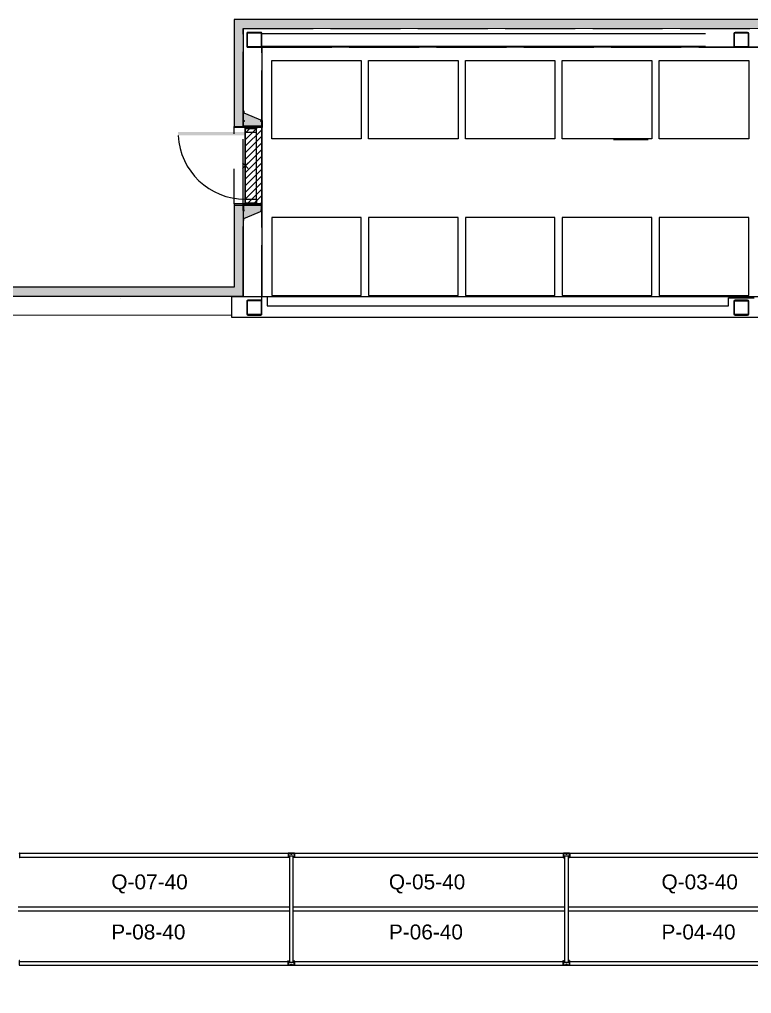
# Model space of a CAD drawing. Header units: inches. Extents: x 2743 to 10591, y -1604 to 5792.
# Drawn here: x 8437 to 8829, y 1066 to 1589 of the extents above; entities that cross this region are included whole.
import ezdxf

# ---------------------------------------------------------------- set-up
doc = ezdxf.new("R2010")
doc.units = ezdxf.units.IN
doc.header["$LTSCALE"] = 0.1875
doc.header["$MEASUREMENT"] = 0
doc.header["$PDMODE"] = 3
doc.header["$PDSIZE"] = 1.5
for name, pattern in [('CENTERX2', [101.6, 63.5, -12.7, 12.7, -12.7]), ('dash2', [500, 400, -100]), ('dash3', [200, 100, -100])]:
    doc.linetypes.add(name, pattern=pattern)
for name, color, linetype, lineweight in [('22 Dimension', 7, 'Continuous', 5), ('32 Echelle', 160, 'Continuous', 15), ('33 Poutre', 30, 'Continuous', 15)]:
    doc.layers.add(name, color=color, linetype=linetype, lineweight=lineweight)
for name, color, linetype in [('A-N-COTES', 1, 'Continuous'), ('A-N-MOB', 253, 'Continuous'), ('A-N-MUR-EXT', 5, 'Continuous'), ('A-N-MUR-INT', 3, 'Continuous'), ('A-N-POR-PLF', 30, 'Continuous'), ('A-N-POR-PLN', 7, 'Continuous'), ('A-N-PORTE-EXT', 2, 'Continuous'), ('A-N-STRUCTURE', 4, 'Continuous'), ('fill253', 253, 'Continuous'), ('S-N-ACIER', 4, 'Continuous')]:
    doc.layers.add(name, color=color, linetype=linetype)
doc.styles.add('arial', font='')
doc.styles.get('arial').set_extended_font_data('Arial')

msp = doc.modelspace()

# ---------------------------------------------------------------- hatches: boundary and pattern name
at = {"layer": '32 Echelle'}
for points in [[(8581.52285, 1139.49574), (8581.52285, 1139.68324), (8581.33535, 1139.68324)], [(8581.52285, 1139.49574), (8581.52285, 1139.68324), (8581.33535, 1139.68324)], [(8583.52285, 1139.49574), (8583.52285, 1139.68324), (8583.71035, 1139.68324)], [(8583.52285, 1139.49574), (8583.52285, 1139.68324), (8583.71035, 1139.68324)], [(8729.14785, 1139.49574), (8729.14785, 1139.68324), (8728.96035, 1139.68324)], [(8729.14785, 1139.49574), (8729.14785, 1139.68324), (8728.96035, 1139.68324)], [(8731.14785, 1139.49574), (8731.14785, 1139.68324), (8731.33535, 1139.68324)], [(8731.14785, 1139.49574), (8731.14785, 1139.68324), (8731.33535, 1139.68324)], [(8581.52285, 1083.87074), (8581.52285, 1083.68324), (8581.33535, 1083.68324)], [(8581.52285, 1083.87074), (8581.52285, 1083.68324), (8581.33535, 1083.68324)], [(8583.52285, 1083.87074), (8583.52285, 1083.68324), (8583.71035, 1083.68324)], [(8583.52285, 1083.87074), (8583.52285, 1083.68324), (8583.71035, 1083.68324)], [(8729.14785, 1083.87074), (8729.14785, 1083.68324), (8728.96035, 1083.68324)], [(8729.14785, 1083.87074), (8729.14785, 1083.68324), (8728.96035, 1083.68324)], [(8731.14785, 1083.87074), (8731.14785, 1083.68324), (8731.33535, 1083.68324)], [(8731.14785, 1083.87074), (8731.14785, 1083.68324), (8731.33535, 1083.68324)]]:
    msp.add_hatch(color=256, dxfattribs=at).paths.add_polyline_path(points)
at = {"layer": 'A-N-POR-PLN'}
msp.add_hatch(color=7, dxfattribs=at).paths.add_polyline_path([(8521.76129, 1528.77072), (8521.76129, 1526.99907), (8557.78484, 1526.99907), (8557.78484, 1528.77072)])
at = {"layer": 'fill253'}
h = msp.add_hatch(color=7, dxfattribs=at)
h.dxf.hatch_style = 1
h.paths.add_polyline_path([(9131.51106, 1589.23785), (9131.51106, 1584.31013), (9149.9441, 1584.31013), (9149.9441, 1445.51513), (9154.86535, 1445.51513), (9154.86535, 1589.23785)])
h.paths.add_polyline_path([(8551.78759, 1531.25577), (8556.6931, 1531.28333), (8556.68518, 1584.31857), (9131.51101, 1584.31857), (9131.51303, 1589.23785), (8551.78168, 1589.2103)])
h.paths.add_polyline_path([(8556.69703, 1490.28538), (8551.79152, 1490.25782), (8551.77971, 1445.48755), (8556.68523, 1445.51513)])
h = msp.add_hatch(color=7, dxfattribs=at)
h.dxf.hatch_style = 1
h.paths.add_polyline_path([(8556.7049, 1540.17557), (8556.94117, 1540.17557), (8556.94117, 1539.19132), (8566.90217, 1534.93134), (8566.90217, 1531.2459), (8551.78365, 1531.2459), (8551.78365, 1531.87582), (8556.7049, 1531.87582)])
h = msp.add_hatch(color=7, dxfattribs=at)
h.dxf.hatch_style = 1
h.paths.add_polyline_path([(8556.7049, 1481.33994), (8556.94117, 1481.33994), (8556.94117, 1482.32419), (8566.90217, 1486.58417), (8566.90217, 1490.26961), (8551.78365, 1490.26961), (8551.78365, 1489.63969), (8556.7049, 1489.63969)])
h = msp.add_hatch(color=7, dxfattribs=at)
h.dxf.hatch_style = 1
h.paths.add_polyline_path([(9794.88805, 431.979), (9789.9668, 431.979), (9789.98075, 94.34303), (9794.902, 94.34303)])
h.paths.add_polyline_path([(9794.88806, 678.7916), (9789.96681, 678.7916), (9789.96681, 572.89173), (9794.88806, 572.89173)])
h.paths.add_polyline_path([(9794.88806, 925.604), (9789.96681, 925.604), (9789.9668, 819.70432), (9794.88805, 819.70432)])
h.paths.add_polyline_path([(8905.8684, -1259.02652), (8903.3892, -1263.9483), (9794.902, -1263.94777), (9794.902, -1071.958), (9789.98075, -1071.958), (9789.98075, -1259.02652)])
h.paths.add_polyline_path([(8477.94275, -1356.98336), (8485.93642, -1355.67867), (8470.93724, -1263.95647), (8470.1595, -1259.19385), (8461.95284, -1259.19385), (8462.69638, -1263.82639)])
h.paths.add_polyline_path([(8896.37175, -1264.1151), (8896.751, -1266.30955), (8903.53292, -1265.20887), (8903.3892, -1263.9483), (8905.8684, -1259.02652), (8895.56167, -1259.02652)])
h.paths.add_polyline_path([(9794.902, 1153.66309), (9789.98075, 1153.66309), (9789.96681, 1066.51673), (9794.88806, 1066.51673)])
h.paths.add_polyline_path([(7089.79643, -1079.29062), (7083.99142, -1077.23697), (7083.99142, -1078.48244), (7084.85166, -1078.81134), (7084.85809, -1264.1151), (7353.37883, -1263.94776), (7353.37238, -1259.02651), (7089.77934, -1259.19385)])
h.paths.add_polyline_path([(7084.85809, -374.65047), (7089.77934, -375.67519), (7089.77934, 118.15991), (7084.85809, 118.15991)])
h.paths.add_polyline_path([(9789.98075, -339.79281), (9794.902, -339.79281), (9794.902, 52.10637), (9789.98075, 52.10637)])
h.paths.add_polyline_path([(9789.97463, -401.23504), (9794.89588, -401.23504), (9794.902, -339.79281), (9789.98075, -339.79281)])
h.paths.add_polyline_path([(9789.98074, -545.32679), (9794.90199, -545.32679), (9794.89588, -437.25741), (9789.97463, -437.25741)])
h.paths.add_polyline_path([(9789.97201, -617.37634), (9794.89326, -617.37634), (9794.90199, -581.35034), (9789.98074, -581.35034)])
h.paths.add_polyline_path([(9789.97813, -689.42343), (9794.89938, -689.42343), (9794.89969, -653.39744), (9789.97844, -653.39744)])
h.paths.add_polyline_path([(9789.97813, -761.46809), (9794.89938, -761.46809), (9794.89938, -725.44454), (9789.97813, -725.44454)])
h.paths.add_polyline_path([(8313.35452, 1440.59386), (8313.35452, 1445.51513), (7084.85166, 1445.51513), (7084.85809, 159.14408), (7089.77934, 159.14408), (7089.77291, 1440.59388)])
h.paths.add_polyline_path([(7395.62104, -1259.02652), (7395.62126, -1263.94777), (8462.75648, -1264.1151), (8461.95284, -1259.19385)])
h.paths.add_polyline_path([(8556.69559, 1440.56528), (8556.6956, 1445.48688), (8355.59043, 1445.5146), (8355.59043, 1440.59333)])
h.paths.add_polyline_path([(9149.95053, 1445.3478), (9149.95053, 1440.42655), (9789.98075, 1440.42655), (9789.9808, 1308.40012), (9794.90205, 1308.40012), (9794.902, 1445.3478)])
h.paths.add_polyline_path([(9794.89496, -941.58583), (9789.96911, -941.58584), (9789.98075, -1029.88866), (9794.902, -1029.88866)])
h.paths.add_polyline_path([(9789.96911, -905.56228), (9794.89496, -905.5623), (9794.89326, -797.49164), (9789.97201, -797.49164)])

# ---------------------------------------------------------------- linework, layer by layer
at = {"color": 7}
for p, q in [((8556.70492, 1534.86007), (8556.70492, 1531.86008)), ((8557.45492, 1534.86007), (8556.70492, 1534.86007)), ((8556.82992, 1531.98508), (8556.82992, 1534.73507)), ((8556.82992, 1534.73507), (8557.45492, 1534.73507)), ((8566.57988, 1531.98508), (8556.82992, 1531.98508)), ((8557.45492, 1534.73507), (8557.45492, 1534.86007)), ((8566.70488, 1534.86007), (8565.95488, 1534.86007)), ((8565.95488, 1534.86007), (8565.95488, 1534.73507)), ((8565.95488, 1534.73507), (8566.57988, 1534.73507)), ((8566.57988, 1534.73507), (8566.57988, 1531.98508)), ((8566.70488, 1531.86008), (8566.70488, 1534.86007)), ((8556.70492, 1531.86008), (8566.70488, 1531.86008)), ((8556.70492, 1486.65544), (8556.70492, 1489.65544)), ((8556.70492, 1489.65544), (8566.70488, 1489.65544)), ((8557.45492, 1486.65544), (8556.70492, 1486.65544)), ((8566.57988, 1489.53044), (8556.82992, 1489.53044)), ((8556.82992, 1489.53044), (8556.82992, 1486.78044)), ((8556.82992, 1486.78044), (8557.45492, 1486.78044)), ((8557.45492, 1486.78044), (8557.45492, 1486.65544)), ((8565.95488, 1486.65544), (8565.95488, 1486.78044)), ((8565.95488, 1486.78044), (8566.57988, 1486.78044)), ((8566.70488, 1486.65544), (8565.95488, 1486.65544)), ((8566.57988, 1486.78044), (8566.57988, 1489.53044)), ((8566.70488, 1489.65544), (8566.70488, 1486.65544))]:
    msp.add_line(p, q, dxfattribs=at)
at = {"layer": '22 Dimension'}
for p, q in [((8550.58861, 1430.3267), (8043.91867, 1430.8777)), ((8581.52285, 1112.68324), (8435.89785, 1112.68324)), ((8581.52285, 1110.68324), (8435.89785, 1110.68324)), ((8729.14785, 1112.68324), (8583.52285, 1112.68324)), ((8729.14785, 1110.68324), (8583.52285, 1110.68324)), ((8876.77285, 1112.68324), (8731.14785, 1112.68324)), ((8876.77285, 1110.68324), (8731.14785, 1110.68324))]:
    msp.add_line(p, q, dxfattribs=at)
at = {"layer": '32 Echelle', "linetype": 'Continuous', "lineweight": 25}
for p, q in [((8580.89789, 1141.49949), (8580.89789, 1139.86699)), ((8580.89789, 1141.49949), (8580.89789, 1139.86699)), ((8580.98789, 1139.86699), (8580.98789, 1141.49949)), ((8580.98789, 1139.86699), (8580.98789, 1141.49949)), ((8582.01048, 1141.68324), (8581.08164, 1141.68324)), ((8582.01048, 1141.68324), (8581.08164, 1141.68324)), ((8581.08164, 1141.59324), (8582.01048, 1141.59324)), ((8581.08164, 1141.59324), (8582.01048, 1141.59324)), ((8581.49789, 1139.77324), (8581.08164, 1139.77324)), ((8581.49789, 1139.77324), (8581.08164, 1139.77324)), ((8581.49789, 1139.68324), (8581.49789, 1139.77324)), ((8581.49789, 1139.68324), (8581.49789, 1139.77324)), ((8582.10013, 1141.5269), (8582.14404, 1141.38326)), ((8582.10013, 1141.5269), (8582.14404, 1141.38326)), ((8582.23011, 1141.40958), (8582.1862, 1141.55321)), ((8582.23011, 1141.40958), (8582.1862, 1141.55321)), ((8582.72593, 1141.34324), (8582.31976, 1141.34324)), ((8582.72593, 1141.34324), (8582.31976, 1141.34324)), ((8582.31976, 1141.25324), (8582.72593, 1141.25324)), ((8582.31976, 1141.25324), (8582.72593, 1141.25324)), ((8582.85949, 1141.55321), (8582.81558, 1141.40958)), ((8582.85949, 1141.55321), (8582.81558, 1141.40958)), ((8582.90165, 1141.38326), (8582.94556, 1141.5269)), ((8582.90165, 1141.38326), (8582.94556, 1141.5269)), ((8583.96405, 1141.68324), (8583.03522, 1141.68324)), ((8583.96405, 1141.68324), (8583.03522, 1141.68324)), ((8583.03522, 1141.59324), (8583.96405, 1141.59324)), ((8583.03522, 1141.59324), (8583.96405, 1141.59324)), ((8583.96405, 1139.77324), (8583.5478, 1139.77324)), ((8583.5478, 1139.77324), (8583.5478, 1139.68324)), ((8583.96405, 1139.77324), (8583.5478, 1139.77324)), ((8583.5478, 1139.77324), (8583.5478, 1139.68324)), ((8584.0578, 1141.49949), (8584.0578, 1139.86699)), ((8584.0578, 1141.49949), (8584.0578, 1139.86699)), ((8584.1478, 1139.86699), (8584.1478, 1141.49949)), ((8584.1478, 1139.86699), (8584.1478, 1141.49949)), ((8728.52289, 1141.49949), (8728.52289, 1139.86699)), ((8728.52289, 1141.49949), (8728.52289, 1139.86699)), ((8728.61289, 1139.86699), (8728.61289, 1141.49949)), ((8728.61289, 1139.86699), (8728.61289, 1141.49949)), ((8729.63548, 1141.68324), (8728.70664, 1141.68324)), ((8729.63548, 1141.68324), (8728.70664, 1141.68324)), ((8728.70664, 1141.59324), (8729.63548, 1141.59324)), ((8728.70664, 1141.59324), (8729.63548, 1141.59324)), ((8729.12289, 1139.77324), (8728.70664, 1139.77324)), ((8729.12289, 1139.77324), (8728.70664, 1139.77324)), ((8729.12289, 1139.68324), (8729.12289, 1139.77324)), ((8729.12289, 1139.68324), (8729.12289, 1139.77324)), ((8729.72513, 1141.5269), (8729.76904, 1141.38326)), ((8729.72513, 1141.5269), (8729.76904, 1141.38326)), ((8729.85511, 1141.40958), (8729.8112, 1141.55321)), ((8729.85511, 1141.40958), (8729.8112, 1141.55321)), ((8730.35093, 1141.34324), (8729.94476, 1141.34324)), ((8730.35093, 1141.34324), (8729.94476, 1141.34324)), ((8729.94476, 1141.25324), (8730.35093, 1141.25324)), ((8729.94476, 1141.25324), (8730.35093, 1141.25324)), ((8730.48449, 1141.55321), (8730.44058, 1141.40958)), ((8730.48449, 1141.55321), (8730.44058, 1141.40958)), ((8730.52665, 1141.38326), (8730.57056, 1141.5269)), ((8730.52665, 1141.38326), (8730.57056, 1141.5269)), ((8731.58905, 1141.68324), (8730.66022, 1141.68324)), ((8731.58905, 1141.68324), (8730.66022, 1141.68324)), ((8730.66022, 1141.59324), (8731.58905, 1141.59324)), ((8730.66022, 1141.59324), (8731.58905, 1141.59324)), ((8731.58905, 1139.77324), (8731.1728, 1139.77324)), ((8731.1728, 1139.77324), (8731.1728, 1139.68324)), ((8731.58905, 1139.77324), (8731.1728, 1139.77324)), ((8731.1728, 1139.77324), (8731.1728, 1139.68324)), ((8731.6828, 1141.49949), (8731.6828, 1139.86699)), ((8731.6828, 1141.49949), (8731.6828, 1139.86699)), ((8731.7728, 1139.86699), (8731.7728, 1141.49949)), ((8731.7728, 1139.86699), (8731.7728, 1141.49949)), ((8581.08164, 1139.68324), (8581.49789, 1139.68324)), ((8581.08164, 1139.68324), (8581.49789, 1139.68324)), ((8583.5478, 1139.68324), (8583.96405, 1139.68324)), ((8583.5478, 1139.68324), (8583.96405, 1139.68324)), ((8728.70664, 1139.68324), (8729.12289, 1139.68324)), ((8728.70664, 1139.68324), (8729.12289, 1139.68324)), ((8731.1728, 1139.68324), (8731.58905, 1139.68324)), ((8731.1728, 1139.68324), (8731.58905, 1139.68324)), ((8580.89789, 1081.86699), (8580.89789, 1083.49949)), ((8580.89789, 1081.86699), (8580.89789, 1083.49949)), ((8580.98789, 1083.49949), (8580.98789, 1081.86699)), ((8580.98789, 1083.49949), (8580.98789, 1081.86699)), ((8581.08164, 1083.68324), (8581.49789, 1083.68324)), ((8581.08164, 1083.68324), (8581.49789, 1083.68324)), ((8581.49789, 1083.59324), (8581.08164, 1083.59324)), ((8581.49789, 1083.59324), (8581.08164, 1083.59324)), ((8581.49789, 1083.68324), (8581.49789, 1083.59324)), ((8581.49789, 1083.68324), (8581.49789, 1083.59324)), ((8583.5478, 1083.68324), (8583.96405, 1083.68324)), ((8583.5478, 1083.59324), (8583.5478, 1083.68324)), ((8583.5478, 1083.68324), (8583.96405, 1083.68324)), ((8583.5478, 1083.59324), (8583.5478, 1083.68324)), ((8583.96405, 1083.59324), (8583.5478, 1083.59324)), ((8583.96405, 1083.59324), (8583.5478, 1083.59324)), ((8584.0578, 1081.86699), (8584.0578, 1083.49949)), ((8584.0578, 1081.86699), (8584.0578, 1083.49949)), ((8584.1478, 1083.49949), (8584.1478, 1081.86699)), ((8584.1478, 1083.49949), (8584.1478, 1081.86699)), ((8728.52289, 1081.86699), (8728.52289, 1083.49949)), ((8728.52289, 1081.86699), (8728.52289, 1083.49949)), ((8728.61289, 1083.49949), (8728.61289, 1081.86699)), ((8728.61289, 1083.49949), (8728.61289, 1081.86699)), ((8728.70664, 1083.68324), (8729.12289, 1083.68324)), ((8728.70664, 1083.68324), (8729.12289, 1083.68324)), ((8729.12289, 1083.59324), (8728.70664, 1083.59324)), ((8729.12289, 1083.59324), (8728.70664, 1083.59324)), ((8729.12289, 1083.68324), (8729.12289, 1083.59324)), ((8729.12289, 1083.68324), (8729.12289, 1083.59324)), ((8731.1728, 1083.68324), (8731.58905, 1083.68324)), ((8731.1728, 1083.59324), (8731.1728, 1083.68324)), ((8731.1728, 1083.68324), (8731.58905, 1083.68324)), ((8731.1728, 1083.59324), (8731.1728, 1083.68324)), ((8731.58905, 1083.59324), (8731.1728, 1083.59324)), ((8731.58905, 1083.59324), (8731.1728, 1083.59324)), ((8731.6828, 1081.86699), (8731.6828, 1083.49949)), ((8731.6828, 1081.86699), (8731.6828, 1083.49949)), ((8731.7728, 1083.49949), (8731.7728, 1081.86699)), ((8731.7728, 1083.49949), (8731.7728, 1081.86699)), ((8581.08164, 1081.77324), (8582.01048, 1081.77324)), ((8581.08164, 1081.77324), (8582.01048, 1081.77324)), ((8582.01048, 1081.68324), (8581.08164, 1081.68324)), ((8582.01048, 1081.68324), (8581.08164, 1081.68324)), ((8582.10013, 1081.83958), (8582.14404, 1081.98321)), ((8582.10013, 1081.83958), (8582.14404, 1081.98321)), ((8582.23011, 1081.9569), (8582.1862, 1081.81326)), ((8582.23011, 1081.9569), (8582.1862, 1081.81326)), ((8582.31976, 1082.11324), (8582.72593, 1082.11324)), ((8582.31976, 1082.11324), (8582.72593, 1082.11324)), ((8582.72593, 1082.02324), (8582.31976, 1082.02324)), ((8582.72593, 1082.02324), (8582.31976, 1082.02324)), ((8582.85949, 1081.81326), (8582.81558, 1081.9569)), ((8582.85949, 1081.81326), (8582.81558, 1081.9569)), ((8582.90165, 1081.98321), (8582.94556, 1081.83958)), ((8582.90165, 1081.98321), (8582.94556, 1081.83958)), ((8583.03522, 1081.77324), (8583.96405, 1081.77324)), ((8583.03522, 1081.77324), (8583.96405, 1081.77324)), ((8583.96405, 1081.68324), (8583.03522, 1081.68324)), ((8583.96405, 1081.68324), (8583.03522, 1081.68324)), ((8728.70664, 1081.77324), (8729.63548, 1081.77324)), ((8728.70664, 1081.77324), (8729.63548, 1081.77324)), ((8729.63548, 1081.68324), (8728.70664, 1081.68324)), ((8729.63548, 1081.68324), (8728.70664, 1081.68324)), ((8729.72513, 1081.83958), (8729.76904, 1081.98321)), ((8729.72513, 1081.83958), (8729.76904, 1081.98321)), ((8729.85511, 1081.9569), (8729.8112, 1081.81326)), ((8729.85511, 1081.9569), (8729.8112, 1081.81326)), ((8729.94476, 1082.11324), (8730.35093, 1082.11324)), ((8729.94476, 1082.11324), (8730.35093, 1082.11324)), ((8730.35093, 1082.02324), (8729.94476, 1082.02324)), ((8730.35093, 1082.02324), (8729.94476, 1082.02324)), ((8730.48449, 1081.81326), (8730.44058, 1081.9569)), ((8730.48449, 1081.81326), (8730.44058, 1081.9569)), ((8730.52665, 1081.98321), (8730.57056, 1081.83958)), ((8730.52665, 1081.98321), (8730.57056, 1081.83958)), ((8730.66022, 1081.77324), (8731.58905, 1081.77324)), ((8730.66022, 1081.77324), (8731.58905, 1081.77324)), ((8731.58905, 1081.68324), (8730.66022, 1081.68324)), ((8731.58905, 1081.68324), (8730.66022, 1081.68324))]:
    msp.add_line(p, q, dxfattribs=at)
at = {"layer": '32 Echelle'}
for p, q in [((8583.52285, 1140.18324), (8581.52285, 1140.18324)), ((8581.52285, 1140.18324), (8581.52285, 1083.18324)), ((8583.52285, 1140.18324), (8581.52285, 1140.18324)), ((8581.52285, 1140.18324), (8581.52285, 1083.18324)), ((8583.52285, 1083.18324), (8583.52285, 1140.18324)), ((8583.52285, 1083.18324), (8583.52285, 1140.18324)), ((8731.14785, 1140.18324), (8729.14785, 1140.18324)), ((8729.14785, 1140.18324), (8729.14785, 1083.18324)), ((8731.14785, 1140.18324), (8729.14785, 1140.18324)), ((8729.14785, 1140.18324), (8729.14785, 1083.18324)), ((8731.14785, 1083.18324), (8731.14785, 1140.18324)), ((8731.14785, 1083.18324), (8731.14785, 1140.18324)), ((8581.52285, 1139.68324), (8581.33535, 1139.68324)), ((8581.52285, 1139.49574), (8581.33535, 1139.68324)), ((8581.52285, 1139.68324), (8581.33535, 1139.68324)), ((8581.52285, 1139.49574), (8581.33535, 1139.68324)), ((8581.52285, 1139.49574), (8581.52285, 1139.68324)), ((8581.52285, 1139.49574), (8581.52285, 1139.68324)), ((8583.52285, 1139.68324), (8583.71035, 1139.68324)), ((8583.52285, 1139.49574), (8583.52285, 1139.68324)), ((8583.52285, 1139.49574), (8583.71035, 1139.68324)), ((8583.52285, 1139.68324), (8583.71035, 1139.68324)), ((8583.52285, 1139.49574), (8583.52285, 1139.68324)), ((8583.52285, 1139.49574), (8583.71035, 1139.68324)), ((8729.14785, 1139.68324), (8728.96035, 1139.68324)), ((8729.14785, 1139.49574), (8728.96035, 1139.68324)), ((8729.14785, 1139.68324), (8728.96035, 1139.68324)), ((8729.14785, 1139.49574), (8728.96035, 1139.68324)), ((8729.14785, 1139.49574), (8729.14785, 1139.68324)), ((8729.14785, 1139.49574), (8729.14785, 1139.68324)), ((8731.14785, 1139.68324), (8731.33535, 1139.68324)), ((8731.14785, 1139.49574), (8731.14785, 1139.68324)), ((8731.14785, 1139.49574), (8731.33535, 1139.68324)), ((8731.14785, 1139.68324), (8731.33535, 1139.68324)), ((8731.14785, 1139.49574), (8731.14785, 1139.68324)), ((8731.14785, 1139.49574), (8731.33535, 1139.68324)), ((8581.52285, 1083.87074), (8581.33535, 1083.68324)), ((8581.52285, 1083.87074), (8581.33535, 1083.68324)), ((8581.52285, 1083.68324), (8581.33535, 1083.68324)), ((8581.52285, 1083.68324), (8581.33535, 1083.68324)), ((8581.52285, 1083.87074), (8581.52285, 1083.68324)), ((8581.52285, 1083.87074), (8581.52285, 1083.68324)), ((8581.52285, 1083.18324), (8583.52285, 1083.18324)), ((8581.52285, 1083.18324), (8583.52285, 1083.18324)), ((8583.52285, 1083.87074), (8583.52285, 1083.68324)), ((8583.52285, 1083.87074), (8583.71035, 1083.68324)), ((8583.52285, 1083.87074), (8583.52285, 1083.68324)), ((8583.52285, 1083.87074), (8583.71035, 1083.68324)), ((8583.52285, 1083.68324), (8583.71035, 1083.68324)), ((8583.52285, 1083.68324), (8583.71035, 1083.68324)), ((8729.14785, 1083.87074), (8728.96035, 1083.68324)), ((8729.14785, 1083.87074), (8728.96035, 1083.68324)), ((8729.14785, 1083.68324), (8728.96035, 1083.68324)), ((8729.14785, 1083.68324), (8728.96035, 1083.68324)), ((8729.14785, 1083.87074), (8729.14785, 1083.68324)), ((8729.14785, 1083.87074), (8729.14785, 1083.68324)), ((8729.14785, 1083.18324), (8731.14785, 1083.18324)), ((8729.14785, 1083.18324), (8731.14785, 1083.18324)), ((8731.14785, 1083.87074), (8731.14785, 1083.68324)), ((8731.14785, 1083.87074), (8731.33535, 1083.68324)), ((8731.14785, 1083.87074), (8731.14785, 1083.68324)), ((8731.14785, 1083.87074), (8731.33535, 1083.68324)), ((8731.14785, 1083.68324), (8731.33535, 1083.68324)), ((8731.14785, 1083.68324), (8731.33535, 1083.68324))]:
    msp.add_line(p, q, dxfattribs=at)
at = {"layer": '32 Echelle', "linetype": 'Continuous', "lineweight": 25}
for centre, radius, start, end in [((8581.08164, 1141.49949), 0.18375, 90, 180), ((8581.08164, 1141.49949), 0.18375, 90, 180), ((8581.08164, 1139.86699), 0.18375, 180, 270), ((8581.08164, 1139.86699), 0.18375, 180, 270), ((8581.08164, 1141.49949), 0.09375, 90, 180), ((8581.08164, 1141.49949), 0.09375, 90, 180), ((8581.08164, 1139.86699), 0.09375, 180, 270), ((8581.08164, 1139.86699), 0.09375, 180, 270), ((8582.01048, 1141.49949), 0.18375, 17, 90), ((8582.01048, 1141.49949), 0.18375, 17, 90), ((8582.01048, 1141.49949), 0.09375, 17, 90), ((8582.01048, 1141.49949), 0.09375, 17, 90), ((8582.31976, 1141.43699), 0.18375, 197, 270), ((8582.31976, 1141.43699), 0.18375, 197, 270), ((8582.31976, 1141.43699), 0.09375, 197, 270), ((8582.31976, 1141.43699), 0.09375, 197, 270), ((8582.72593, 1141.43699), 0.09375, 270, 343), ((8582.72593, 1141.43699), 0.09375, 270, 343), ((8582.72593, 1141.43699), 0.18375, 270, 343), ((8582.72593, 1141.43699), 0.18375, 270, 343), ((8583.03522, 1141.49949), 0.18375, 90, 163), ((8583.03522, 1141.49949), 0.18375, 90, 163), ((8583.03522, 1141.49949), 0.09375, 90, 163), ((8583.03522, 1141.49949), 0.09375, 90, 163), ((8583.96405, 1141.49949), 0.18375, 0, 90), ((8583.96405, 1141.49949), 0.18375, 0, 90), ((8583.96405, 1141.49949), 0.09375, 0, 90), ((8583.96405, 1141.49949), 0.09375, 0, 90), ((8583.96405, 1139.86699), 0.09375, 270, 0), ((8583.96405, 1139.86699), 0.18375, 270, 0), ((8583.96405, 1139.86699), 0.09375, 270, 0), ((8583.96405, 1139.86699), 0.18375, 270, 0), ((8728.70664, 1141.49949), 0.18375, 90, 180), ((8728.70664, 1141.49949), 0.18375, 90, 180), ((8728.70664, 1139.86699), 0.18375, 180, 270), ((8728.70664, 1139.86699), 0.18375, 180, 270), ((8728.70664, 1141.49949), 0.09375, 90, 180), ((8728.70664, 1141.49949), 0.09375, 90, 180), ((8728.70664, 1139.86699), 0.09375, 180, 270), ((8728.70664, 1139.86699), 0.09375, 180, 270), ((8729.63548, 1141.49949), 0.18375, 17, 90), ((8729.63548, 1141.49949), 0.18375, 17, 90), ((8729.63548, 1141.49949), 0.09375, 17, 90), ((8729.63548, 1141.49949), 0.09375, 17, 90), ((8729.94476, 1141.43699), 0.18375, 197, 270), ((8729.94476, 1141.43699), 0.18375, 197, 270), ((8729.94476, 1141.43699), 0.09375, 197, 270), ((8729.94476, 1141.43699), 0.09375, 197, 270), ((8730.35093, 1141.43699), 0.09375, 270, 343), ((8730.35093, 1141.43699), 0.09375, 270, 343), ((8730.35093, 1141.43699), 0.18375, 270, 343), ((8730.35093, 1141.43699), 0.18375, 270, 343), ((8730.66022, 1141.49949), 0.18375, 90, 163), ((8730.66022, 1141.49949), 0.18375, 90, 163), ((8730.66022, 1141.49949), 0.09375, 90, 163), ((8730.66022, 1141.49949), 0.09375, 90, 163), ((8731.58905, 1141.49949), 0.18375, 0, 90), ((8731.58905, 1141.49949), 0.18375, 0, 90), ((8731.58905, 1141.49949), 0.09375, 0, 90), ((8731.58905, 1141.49949), 0.09375, 0, 90), ((8731.58905, 1139.86699), 0.09375, 270, 0), ((8731.58905, 1139.86699), 0.18375, 270, 0), ((8731.58905, 1139.86699), 0.09375, 270, 0), ((8731.58905, 1139.86699), 0.18375, 270, 0), ((8581.08164, 1083.49949), 0.18375, 90, 180), ((8581.08164, 1083.49949), 0.18375, 90, 180), ((8581.08164, 1083.49949), 0.09375, 90, 180), ((8581.08164, 1083.49949), 0.09375, 90, 180), ((8583.96405, 1083.49949), 0.18375, 0, 90), ((8583.96405, 1083.49949), 0.18375, 0, 90), ((8583.96405, 1083.49949), 0.09375, 0, 90), ((8583.96405, 1083.49949), 0.09375, 0, 90), ((8728.70664, 1083.49949), 0.18375, 90, 180), ((8728.70664, 1083.49949), 0.18375, 90, 180), ((8728.70664, 1083.49949), 0.09375, 90, 180), ((8728.70664, 1083.49949), 0.09375, 90, 180), ((8731.58905, 1083.49949), 0.18375, 0, 90), ((8731.58905, 1083.49949), 0.18375, 0, 90), ((8731.58905, 1083.49949), 0.09375, 0, 90), ((8731.58905, 1083.49949), 0.09375, 0, 90), ((8581.08164, 1081.86699), 0.18375, 180, 270), ((8581.08164, 1081.86699), 0.18375, 180, 270), ((8581.08164, 1081.86699), 0.09375, 180, 270), ((8581.08164, 1081.86699), 0.09375, 180, 270), ((8582.01048, 1081.86699), 0.09375, 270, 343), ((8582.01048, 1081.86699), 0.09375, 270, 343), ((8582.01048, 1081.86699), 0.18375, 270, 343), ((8582.01048, 1081.86699), 0.18375, 270, 343), ((8582.31976, 1081.92949), 0.18375, 90, 163), ((8582.31976, 1081.92949), 0.18375, 90, 163), ((8582.31976, 1081.92949), 0.09375, 90, 163), ((8582.31976, 1081.92949), 0.09375, 90, 163), ((8582.72593, 1081.92949), 0.18375, 17, 90), ((8582.72593, 1081.92949), 0.18375, 17, 90), ((8582.72593, 1081.92949), 0.09375, 17, 90), ((8582.72593, 1081.92949), 0.09375, 17, 90), ((8583.03522, 1081.86699), 0.18375, 197, 270), ((8583.03522, 1081.86699), 0.18375, 197, 270), ((8583.03522, 1081.86699), 0.09375, 197, 270), ((8583.03522, 1081.86699), 0.09375, 197, 270), ((8583.96405, 1081.86699), 0.09375, 270, 0), ((8583.96405, 1081.86699), 0.18375, 270, 0), ((8583.96405, 1081.86699), 0.09375, 270, 0), ((8583.96405, 1081.86699), 0.18375, 270, 0), ((8728.70664, 1081.86699), 0.18375, 180, 270), ((8728.70664, 1081.86699), 0.18375, 180, 270), ((8728.70664, 1081.86699), 0.09375, 180, 270), ((8728.70664, 1081.86699), 0.09375, 180, 270), ((8729.63548, 1081.86699), 0.09375, 270, 343), ((8729.63548, 1081.86699), 0.09375, 270, 343), ((8729.63548, 1081.86699), 0.18375, 270, 343), ((8729.63548, 1081.86699), 0.18375, 270, 343), ((8729.94476, 1081.92949), 0.18375, 90, 163), ((8729.94476, 1081.92949), 0.18375, 90, 163), ((8729.94476, 1081.92949), 0.09375, 90, 163), ((8729.94476, 1081.92949), 0.09375, 90, 163), ((8730.35093, 1081.92949), 0.18375, 17, 90), ((8730.35093, 1081.92949), 0.18375, 17, 90), ((8730.35093, 1081.92949), 0.09375, 17, 90), ((8730.35093, 1081.92949), 0.09375, 17, 90), ((8730.66022, 1081.86699), 0.18375, 197, 270), ((8730.66022, 1081.86699), 0.18375, 197, 270), ((8730.66022, 1081.86699), 0.09375, 197, 270), ((8730.66022, 1081.86699), 0.09375, 197, 270), ((8731.58905, 1081.86699), 0.09375, 270, 0), ((8731.58905, 1081.86699), 0.18375, 270, 0), ((8731.58905, 1081.86699), 0.09375, 270, 0), ((8731.58905, 1081.86699), 0.18375, 270, 0)]:
    msp.add_arc(centre, radius, start, end, dxfattribs=at)
at = {"layer": '33 Poutre'}
for p, q in [((8436.64785, 1141.68324), (8580.77285, 1141.68324)), ((8436.64785, 1141.68324), (8436.64785, 1139.68324)), ((8436.64785, 1141.55824), (8436.64785, 1139.30224)), ((8580.77285, 1141.68324), (8580.77285, 1139.68324)), ((8580.77285, 1141.55824), (8580.77285, 1139.30224)), ((8580.89185, 1141.55824), (8580.89185, 1139.30224)), ((8581.01685, 1141.80224), (8582.27885, 1141.80224)), ((8582.27885, 1141.68324), (8581.01685, 1141.68324)), ((8582.40385, 1141.34324), (8582.40385, 1141.55824)), ((8582.40385, 1141.34324), (8582.52285, 1141.34324)), ((8582.52285, 1141.34324), (8582.52285, 1141.55824)), ((8582.52285, 1141.34324), (8582.52285, 1141.55824)), ((8582.64185, 1141.34324), (8582.52285, 1141.34324)), ((8582.64185, 1141.34324), (8582.64185, 1141.55824)), ((8584.02885, 1141.80224), (8582.76685, 1141.80224)), ((8582.76685, 1141.68324), (8584.02885, 1141.68324)), ((8584.15385, 1141.55824), (8584.15385, 1139.30224)), ((8584.27285, 1141.68324), (8728.39785, 1141.68324)), ((8584.27285, 1141.68324), (8584.27285, 1139.68324)), ((8584.27285, 1141.55824), (8584.27285, 1139.30224)), ((8728.39785, 1141.68324), (8728.39785, 1139.68324)), ((8728.39785, 1141.55824), (8728.39785, 1139.30224)), ((8728.51685, 1141.55824), (8728.51685, 1139.30224)), ((8728.64185, 1141.80224), (8729.90385, 1141.80224)), ((8729.90385, 1141.68324), (8728.64185, 1141.68324)), ((8730.02885, 1141.34324), (8730.02885, 1141.55824)), ((8730.02885, 1141.34324), (8730.14785, 1141.34324)), ((8730.14785, 1141.34324), (8730.14785, 1141.55824)), ((8730.14785, 1141.34324), (8730.14785, 1141.55824)), ((8730.26685, 1141.34324), (8730.14785, 1141.34324)), ((8730.26685, 1141.34324), (8730.26685, 1141.55824)), ((8731.65385, 1141.80224), (8730.39185, 1141.80224)), ((8730.39185, 1141.68324), (8731.65385, 1141.68324)), ((8731.77885, 1141.55824), (8731.77885, 1139.30224)), ((8731.89785, 1141.68324), (8876.02285, 1141.68324)), ((8731.89785, 1141.68324), (8731.89785, 1139.68324)), ((8731.89785, 1141.55824), (8731.89785, 1139.30224)), ((8436.64785, 1139.30224), (8436.52885, 1139.30224)), ((8436.64785, 1139.68324), (8580.77285, 1139.68324)), ((8580.77285, 1139.30224), (8580.89185, 1139.30224)), ((8584.27285, 1139.30224), (8584.15385, 1139.30224)), ((8584.27285, 1139.68324), (8728.39785, 1139.68324)), ((8728.39785, 1139.30224), (8728.51685, 1139.30224)), ((8731.89785, 1139.30224), (8731.77885, 1139.30224)), ((8731.89785, 1139.68324), (8876.02285, 1139.68324)), ((8436.64785, 1084.06424), (8436.52885, 1084.06424)), ((8436.64785, 1081.80824), (8436.64785, 1084.06424)), ((8436.64785, 1083.68324), (8580.77285, 1083.68324)), ((8436.64785, 1081.68324), (8436.64785, 1083.68324)), ((8580.77285, 1081.80824), (8580.77285, 1084.06424)), ((8580.77285, 1084.06424), (8580.89185, 1084.06424)), ((8580.77285, 1081.68324), (8580.77285, 1083.68324)), ((8580.89185, 1081.80824), (8580.89185, 1084.06424)), ((8584.27285, 1084.06424), (8584.15385, 1084.06424)), ((8584.15385, 1081.80824), (8584.15385, 1084.06424)), ((8584.27285, 1081.80824), (8584.27285, 1084.06424)), ((8584.27285, 1083.68324), (8728.39785, 1083.68324)), ((8584.27285, 1081.68324), (8584.27285, 1083.68324)), ((8728.39785, 1081.80824), (8728.39785, 1084.06424)), ((8728.39785, 1084.06424), (8728.51685, 1084.06424)), ((8728.39785, 1081.68324), (8728.39785, 1083.68324)), ((8728.51685, 1081.80824), (8728.51685, 1084.06424)), ((8731.89785, 1084.06424), (8731.77885, 1084.06424)), ((8731.77885, 1081.80824), (8731.77885, 1084.06424)), ((8731.89785, 1081.80824), (8731.89785, 1084.06424)), ((8731.89785, 1083.68324), (8876.02285, 1083.68324)), ((8731.89785, 1081.68324), (8731.89785, 1083.68324)), ((8436.64785, 1081.68324), (8580.77285, 1081.68324)), ((8582.27885, 1081.68324), (8581.01685, 1081.68324)), ((8581.01685, 1081.56424), (8582.27885, 1081.56424)), ((8582.40385, 1082.02324), (8582.40385, 1081.80824)), ((8582.40385, 1082.02324), (8582.52285, 1082.02324)), ((8582.52285, 1082.02324), (8582.52285, 1081.80824)), ((8582.52285, 1082.02324), (8582.52285, 1081.80824)), ((8582.64185, 1082.02324), (8582.52285, 1082.02324)), ((8582.64185, 1082.02324), (8582.64185, 1081.80824)), ((8582.76685, 1081.68324), (8584.02885, 1081.68324)), ((8584.02885, 1081.56424), (8582.76685, 1081.56424)), ((8584.27285, 1081.68324), (8728.39785, 1081.68324)), ((8729.90385, 1081.68324), (8728.64185, 1081.68324)), ((8728.64185, 1081.56424), (8729.90385, 1081.56424)), ((8730.02885, 1082.02324), (8730.02885, 1081.80824)), ((8730.02885, 1082.02324), (8730.14785, 1082.02324)), ((8730.14785, 1082.02324), (8730.14785, 1081.80824)), ((8730.14785, 1082.02324), (8730.14785, 1081.80824)), ((8730.26685, 1082.02324), (8730.14785, 1082.02324)), ((8730.26685, 1082.02324), (8730.26685, 1081.80824)), ((8730.39185, 1081.68324), (8731.65385, 1081.68324)), ((8731.65385, 1081.56424), (8730.39185, 1081.56424)), ((8731.89785, 1081.68324), (8876.02285, 1081.68324))]:
    msp.add_line(p, q, dxfattribs=at)
for centre, radius, start, end in [((8436.40385, 1141.55824), 0.244, 0, 90), ((8581.01685, 1141.55824), 0.244, 90, 180), ((8581.01685, 1141.55824), 0.125, 90, 180), ((8582.27885, 1141.55824), 0.244, 0, 90), ((8582.27885, 1141.55824), 0.125, 0, 90), ((8582.76685, 1141.55824), 0.244, 90, 180), ((8582.76685, 1141.55824), 0.125, 90, 180), ((8584.02885, 1141.55824), 0.244, 0, 90), ((8584.02885, 1141.55824), 0.125, 0, 90), ((8728.64185, 1141.55824), 0.244, 90, 180), ((8728.64185, 1141.55824), 0.125, 90, 180), ((8729.90385, 1141.55824), 0.244, 0, 90), ((8729.90385, 1141.55824), 0.125, 0, 90), ((8730.39185, 1141.55824), 0.244, 90, 180), ((8730.39185, 1141.55824), 0.125, 90, 180), ((8731.65385, 1141.55824), 0.244, 0, 90), ((8731.65385, 1141.55824), 0.125, 0, 90), ((8436.40385, 1081.80824), 0.244, 270, 0), ((8581.01685, 1081.80824), 0.244, 180, 270), ((8581.01685, 1081.80824), 0.125, 180, 270), ((8582.27885, 1081.80824), 0.125, 270, 0), ((8582.27885, 1081.80824), 0.244, 270, 0), ((8582.76685, 1081.80824), 0.244, 180, 270), ((8582.76685, 1081.80824), 0.125, 180, 270), ((8584.02885, 1081.80824), 0.244, 270, 0), ((8584.02885, 1081.80824), 0.125, 270, 0), ((8728.64185, 1081.80824), 0.244, 180, 270), ((8728.64185, 1081.80824), 0.125, 180, 270), ((8729.90385, 1081.80824), 0.125, 270, 0), ((8729.90385, 1081.80824), 0.244, 270, 0), ((8730.39185, 1081.80824), 0.244, 180, 270), ((8730.39185, 1081.80824), 0.125, 180, 270), ((8731.65385, 1081.80824), 0.244, 270, 0), ((8731.65385, 1081.80824), 0.125, 270, 0)]:
    msp.add_arc(centre, radius, start, end, dxfattribs=at)
at = {"layer": 'A-N-COTES', "color": 7}
for p, q in [((8755.35069, 1524.85605), (8773.986, 1524.85605)), ((8490.97035, 1439.59388), (8490.97035, 1439.59388))]:
    msp.add_line(p, q, dxfattribs=at)
at = {"layer": 'A-N-MOB', "color": 7}
for p, q in [((8571.98863, 1525.18853), (8571.98863, 1567.18844)), ((8571.98863, 1567.18844), (8620.02003, 1567.18844)), ((8620.02003, 1567.18844), (8620.02003, 1525.18853)), ((8623.95703, 1525.18853), (8623.95703, 1567.18844)), ((8623.95703, 1567.18844), (8671.98843, 1567.18844)), ((8671.98843, 1567.18844), (8671.98843, 1525.18853)), ((8675.92543, 1525.18853), (8675.92543, 1567.18844)), ((8675.92543, 1567.18844), (8723.95683, 1567.18844)), ((8723.95683, 1567.18844), (8723.95683, 1525.18853)), ((8727.89383, 1525.18853), (8727.89383, 1567.18844)), ((8727.89383, 1567.18844), (8775.92523, 1567.18844)), ((8775.92523, 1567.18844), (8775.92523, 1525.18853)), ((8779.86223, 1525.18853), (8779.86223, 1567.18844)), ((8779.86223, 1567.18844), (8827.89363, 1567.18844)), ((8827.89363, 1567.18844), (8827.89363, 1525.18853)), ((8620.02003, 1525.18853), (8571.98863, 1525.18853)), ((8671.98843, 1525.18853), (8623.95703, 1525.18853)), ((8723.95683, 1525.18853), (8675.92543, 1525.18853)), ((8775.92523, 1525.18853), (8727.89383, 1525.18853)), ((8827.89363, 1525.18853), (8779.86223, 1525.18853)), ((8571.98863, 1483.01076), (8571.98863, 1441.01084)), ((8620.02003, 1483.01076), (8571.98863, 1483.01076)), ((8620.02003, 1441.01084), (8620.02003, 1483.01076)), ((8623.95703, 1483.01076), (8623.95703, 1441.01084)), ((8671.98843, 1483.01076), (8623.95703, 1483.01076)), ((8671.98843, 1441.01084), (8671.98843, 1483.01076)), ((8675.92543, 1483.01076), (8675.92543, 1441.01084)), ((8723.95683, 1483.01076), (8675.92543, 1483.01076)), ((8723.95683, 1441.01084), (8723.95683, 1483.01076)), ((8727.89383, 1483.01076), (8727.89383, 1441.01084)), ((8775.92523, 1483.01076), (8727.89383, 1483.01076)), ((8775.92523, 1441.01084), (8775.92523, 1483.01076)), ((8779.86223, 1483.01076), (8779.86223, 1441.01084)), ((8827.89363, 1483.01076), (8779.86223, 1483.01076)), ((8827.89363, 1441.01084), (8827.89363, 1483.01076)), ((8571.98863, 1441.01084), (8620.02003, 1441.01084)), ((8623.95703, 1441.01084), (8671.98843, 1441.01084)), ((8675.92543, 1441.01084), (8723.95683, 1441.01084)), ((8727.89383, 1441.01084), (8775.92523, 1441.01084)), ((8779.86223, 1441.01084), (8827.89363, 1441.01084))]:
    msp.add_line(p, q, dxfattribs=at)
at = {"layer": 'A-N-MUR-EXT', "color": 7}
for p, q in [((9131.51106, 1589.23785), (8551.78365, 1589.2103)), ((8551.78365, 1589.2103), (8551.78365, 1531.87582)), ((9131.51106, 1584.33235), (8556.68915, 1584.30479)), ((8556.68915, 1584.30479), (8556.68915, 1531.25577)), ((8931.83043, 1574.39466), (8566.68914, 1574.39466)), ((8566.68914, 1574.39466), (8566.69366, 1440.56562)), ((8556.68915, 1490.27156), (8556.68916, 1440.56632)), ((8551.78365, 1489.65544), (8551.78365, 1445.48757)), ((8551.78365, 1445.48757), (8355.59043, 1445.51513)), ((8566.69366, 1440.5534), (8931.83043, 1440.56571))]:
    msp.add_line(p, q, dxfattribs=at)
at = {"layer": 'A-N-MUR-EXT', "color": 7, "linetype": 'Continuous'}
for p, q in [((8557.78365, 1528.22312), (8560.80643, 1531.2459)), ((8557.78365, 1524.68759), (8564.34196, 1531.2459)), ((8557.78365, 1521.15207), (8566.68914, 1530.05756)), ((8557.78365, 1517.61654), (8566.68914, 1526.52203)), ((8557.78365, 1514.08101), (8566.68914, 1522.9865)), ((8557.78365, 1510.54548), (8566.68914, 1519.45098)), ((8557.78365, 1507.00996), (8566.68914, 1515.91545)), ((8557.78365, 1503.47443), (8566.68914, 1512.37992)), ((8557.78365, 1499.9389), (8566.68914, 1508.8444)), ((8557.78365, 1496.40338), (8566.68914, 1505.30887)), ((8557.78365, 1492.86785), (8566.68914, 1501.77334)), ((8558.72094, 1490.26961), (8566.68914, 1498.23781)), ((8562.25647, 1490.26961), (8566.68914, 1494.70229)), ((8565.79199, 1490.26961), (8566.68914, 1491.16676))]:
    msp.add_line(p, q, dxfattribs=at)
at = {"layer": 'A-N-MUR-INT', "color": 7}
for p, q in [((8556.7049, 1540.17557), (8556.94117, 1540.17557)), ((8556.7049, 1531.87582), (8556.7049, 1540.17557)), ((8556.94117, 1540.17557), (8556.94117, 1539.19132)), ((8556.94117, 1539.19132), (8566.90217, 1534.93134)), ((8566.90217, 1534.93134), (8566.90217, 1531.2459)), ((8551.78365, 1531.2459), (8551.78365, 1531.87582)), ((8551.78365, 1531.87582), (8556.7049, 1531.87582)), ((8566.90217, 1531.2459), (8551.78365, 1531.2459)), ((8566.90217, 1490.26961), (8551.78365, 1490.26961)), ((8551.78365, 1490.26961), (8551.78365, 1489.63969)), ((8566.90217, 1486.58417), (8566.90217, 1490.26961)), ((8551.78365, 1489.63969), (8556.7049, 1489.63969)), ((8556.7049, 1489.63969), (8556.7049, 1481.33994)), ((8556.94117, 1482.32419), (8566.90217, 1486.58417)), ((8556.7049, 1481.33994), (8556.94117, 1481.33994)), ((8556.94117, 1481.33994), (8556.94117, 1482.32419)), ((8556.68916, 1440.56632), (8363.89018, 1440.59335)), ((8550.58862, 1429.33608), (8550.5886, 1440.56675)), ((8550.5886, 1440.56675), (8556.68916, 1440.56675)), ((8555.80008, 1440.56525), (8569.53764, 1440.56571)), ((8555.80008, 1440.56525), (8555.80008, 1440.56525)), ((8569.53764, 1440.56571), (8569.50222, 1435.49494)), ((8817.10578, 1439.85316), (8830.85623, 1439.85372)), ((8817.11588, 1435.5085), (8817.10578, 1439.85316)), ((8569.53763, 1435.49494), (8817.11588, 1435.5085)), ((8569.50256, 1429.33608), (8550.58862, 1429.33608)), ((8569.51523, 1429.33509), (8555.80008, 1429.33509)), ((8817.13024, 1429.3325), (8569.50256, 1429.33608)), ((8954.04405, 1429.33556), (8817.13024, 1429.3325))]:
    msp.add_line(p, q, dxfattribs=at)
at = {"layer": 'A-N-POR-PLF', "color": 7}
for p, q in [((8563.76908, 1530.73922), (8557.78484, 1530.73922)), ((8557.78484, 1530.73922), (8557.78484, 1490.77867)), ((8563.76908, 1490.77867), (8563.76908, 1530.73922)), ((8557.78484, 1490.77867), (8563.76908, 1490.77867))]:
    msp.add_line(p, q, dxfattribs=at)
at = {"layer": 'A-N-POR-PLN', "color": 7}
for p, q in [((8557.78484, 1530.73922), (8557.78484, 1528.77072)), ((8557.78484, 1530.73922), (8563.76908, 1530.73922)), ((8557.78484, 1528.77072), (8563.76908, 1528.77072)), ((8563.76908, 1528.77072), (8563.76908, 1530.73922)), ((8557.78484, 1490.77867), (8557.78484, 1492.74717)), ((8557.78484, 1492.74717), (8563.76908, 1492.74717)), ((8557.78484, 1490.77867), (8563.76908, 1490.77867)), ((8563.76908, 1492.74717), (8563.76908, 1490.77867))]:
    msp.add_line(p, q, dxfattribs=at)
msp.add_arc((8557.78484, 1528.77072), 36.02355, 182.8189624, 270, dxfattribs=at)
msp.add_point((8557.78484, 1510.75895), dxfattribs=at)
at = {"layer": 'A-N-PORTE-EXT', "color": 7, "linetype": 'dash3'}
msp.add_line((8551.78365, 1490.26961), (8551.78365, 1531.2459), dxfattribs=at)
at = {"layer": 'A-N-PORTE-EXT', "color": 7}
for p, q in [((8557.78365, 1490.26961), (8557.78365, 1531.2459)), ((8566.73639, 1490.26961), (8566.6419, 1531.26397))]:
    msp.add_line(p, q, dxfattribs=at)
at = {"layer": 'A-N-STRUCTURE', "color": 7, "linetype": 'dash2', "ltscale": 0.5}
for p, q in [((8556.68916, 1440.65084), (8556.68916, 1584.39464)), ((8556.68916, 1584.39464), (9149.9441, 1584.39464)), ((8566.68914, 1430.65086), (8566.68914, 1574.39466)), ((8566.68914, 1574.39466), (9139.94412, 1574.39466)), ((7089.80047, 1440.65084), (8556.68916, 1440.65084))]:
    msp.add_line(p, q, dxfattribs=at)
at = {"layer": 'S-N-ACIER', "color": 7}
for p, q in [((8558.65766, 1581.86013), (8558.65766, 1574.76015)), ((8558.90766, 1574.76015), (8558.90766, 1581.86013)), ((8566.20765, 1582.31013), (8559.10766, 1582.31013)), ((8559.10766, 1582.06013), (8566.20765, 1582.06013)), ((8566.40765, 1581.86013), (8566.40765, 1574.76015)), ((8566.65765, 1574.76015), (8566.65765, 1581.86013)), ((8819.97625, 1581.68415), (8819.97625, 1574.93613)), ((8820.28924, 1574.93613), (8820.28924, 1581.68415)), ((8827.35025, 1582.31013), (8820.60223, 1582.31013)), ((8820.60223, 1581.99714), (8827.35025, 1581.99714)), ((8827.66324, 1581.68415), (8827.66324, 1574.93613)), ((8827.97624, 1574.93613), (8827.97624, 1581.68415)), ((8566.20765, 1574.56015), (8559.10766, 1574.56015)), ((8559.10766, 1574.31015), (8566.20765, 1574.31015)), ((8827.35025, 1574.62314), (8820.60223, 1574.62314)), ((8820.60223, 1574.31015), (8827.35025, 1574.31015)), ((8558.65766, 1438.14388), (8558.65766, 1431.0439)), ((8558.90766, 1431.0439), (8558.90766, 1438.14388)), ((8566.20765, 1438.59388), (8559.10766, 1438.59388)), ((8559.10766, 1438.34388), (8566.20765, 1438.34388)), ((8566.40765, 1438.14388), (8566.40765, 1431.0439)), ((8566.65765, 1431.0439), (8566.65765, 1438.14388)), ((8819.97625, 1437.9679), (8819.97625, 1431.21988)), ((8820.28924, 1431.21988), (8820.28924, 1437.9679)), ((8827.35025, 1438.59388), (8820.60223, 1438.59388)), ((8820.60223, 1438.28089), (8827.35025, 1438.28089)), ((8827.66324, 1437.9679), (8827.66324, 1431.21988)), ((8827.97624, 1431.21988), (8827.97624, 1437.9679)), ((8566.20765, 1430.8439), (8559.10766, 1430.8439)), ((8559.10766, 1430.5939), (8566.20765, 1430.5939)), ((8827.35025, 1430.90689), (8820.60223, 1430.90689)), ((8820.60223, 1430.5939), (8827.35025, 1430.5939))]:
    msp.add_line(p, q, dxfattribs=at)
at = {"layer": 'S-N-ACIER', "color": 7, "linetype": 'CENTERX2', "ltscale": 20}
for p, q in [((8566.65765, 1581.68415), (8819.97625, 1581.68415)), ((8566.65765, 1574.93613), (8819.97625, 1574.93613))]:
    msp.add_line(p, q, dxfattribs=at)
at = {"layer": 'S-N-ACIER', "color": 7}
for centre, radius, start, end in [((8559.10766, 1581.86013), 0.45, 90, 180), ((8559.10766, 1581.86013), 0.2, 90, 180), ((8566.20765, 1581.86013), 0.45, 0, 90), ((8566.20765, 1581.86013), 0.2, 0, 90), ((8820.60223, 1581.68415), 0.62598, 90, 180), ((8820.60223, 1581.68415), 0.31299, 90, 180), ((8827.35025, 1581.68415), 0.62598, 0, 90), ((8827.35025, 1581.68415), 0.31299, 0, 90), ((8559.10766, 1574.76015), 0.45, 180, 270), ((8559.10766, 1574.76015), 0.2, 180, 270), ((8566.20765, 1574.76015), 0.45, 270, 0), ((8566.20765, 1574.76015), 0.2, 270, 0), ((8820.60223, 1574.93613), 0.62598, 180, 270), ((8820.60223, 1574.93613), 0.31299, 180, 270), ((8827.35025, 1574.93613), 0.62598, 270, 0), ((8827.35025, 1574.93613), 0.31299, 270, 0), ((8559.10766, 1438.14388), 0.45, 90, 180), ((8559.10766, 1438.14388), 0.2, 90, 180), ((8566.20765, 1438.14388), 0.45, 0, 90), ((8566.20765, 1438.14388), 0.2, 0, 90), ((8820.60223, 1437.9679), 0.62598, 90, 180), ((8820.60223, 1437.9679), 0.31299, 90, 180), ((8827.35025, 1437.9679), 0.62598, 0, 90), ((8827.35025, 1437.9679), 0.31299, 0, 90), ((8559.10766, 1431.0439), 0.45, 180, 270), ((8559.10766, 1431.0439), 0.2, 180, 270), ((8566.20765, 1431.0439), 0.45, 270, 0), ((8566.20765, 1431.0439), 0.2, 270, 0), ((8820.60223, 1431.21988), 0.62598, 180, 270), ((8820.60223, 1431.21988), 0.31299, 180, 270), ((8827.35025, 1431.21988), 0.62598, 270, 0), ((8827.35025, 1431.21988), 0.31299, 270, 0)]:
    msp.add_arc(centre, radius, start, end, dxfattribs=at)

# ---------------------------------------------------------------- texts
at = {"layer": '22 Dimension', "char_height": 8, "attachment_point": 1, "style": 'arial'}
for s, insert in [('{\\fArial Unicode MS|b0|i0|c0|p2;\\C8;Q-07-40}', (8485.92815, 1130.32504)), ('{\\fArial Unicode MS|b0|i0|c0|p2;\\C8;Q-05-40}', (8634.8391, 1130.32504)), ('{\\fArial Unicode MS|b0|i0|c0|p2;\\C8;Q-03-40}', (8781.11803, 1130.32504)), ('{\\fArial Unicode MS|b0|i0|c0|p2;\\C8;P-08-40}', (8485.92815, 1103.4525)), ('{\\fArial Unicode MS|b0|i0|c0|p2;\\C8;P-06-40}', (8634.8391, 1103.4525)), ('{\\fArial Unicode MS|b0|i0|c0|p2;\\C8;P-04-40}', (8781.11803, 1103.4525))]:
    msp.add_mtext_dynamic_manual_height_columns(s, width=68.8901007, gutter_width=5, heights=[0], dxfattribs=dict(at, insert=insert))

doc.saveas('drawing.dxf')
